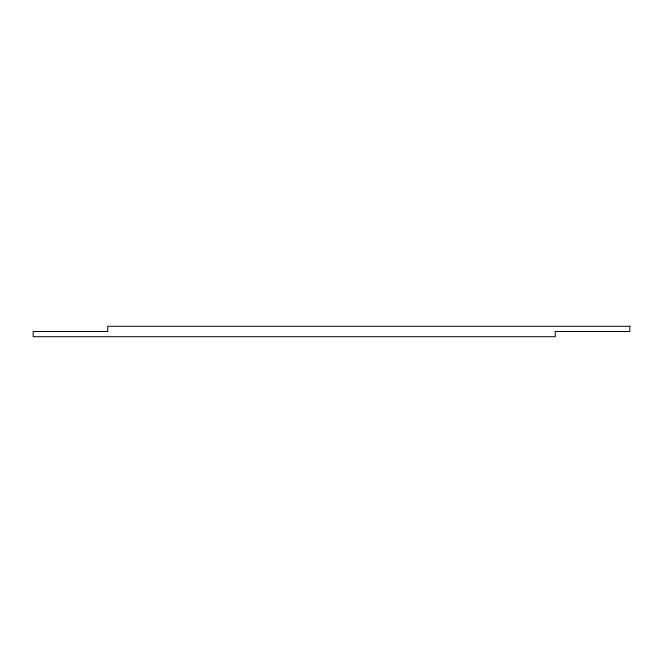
<?xml version="1.0" encoding="UTF-8"?>
<svg xmlns="http://www.w3.org/2000/svg" width="663" height="663" viewBox="0 0 663 663"><rect width="100%" height="100%" fill="white"/><g stroke="black" fill="none" stroke-linecap="round" stroke-linejoin="round"><path stroke-width="0.99" d="M629.85 326.279L107.737 326.279L107.737 331.5L33.15 331.5L33.15 336.721L555.263 336.721L555.263 331.5L629.85 331.5L629.85 326.279"/></g></svg>
